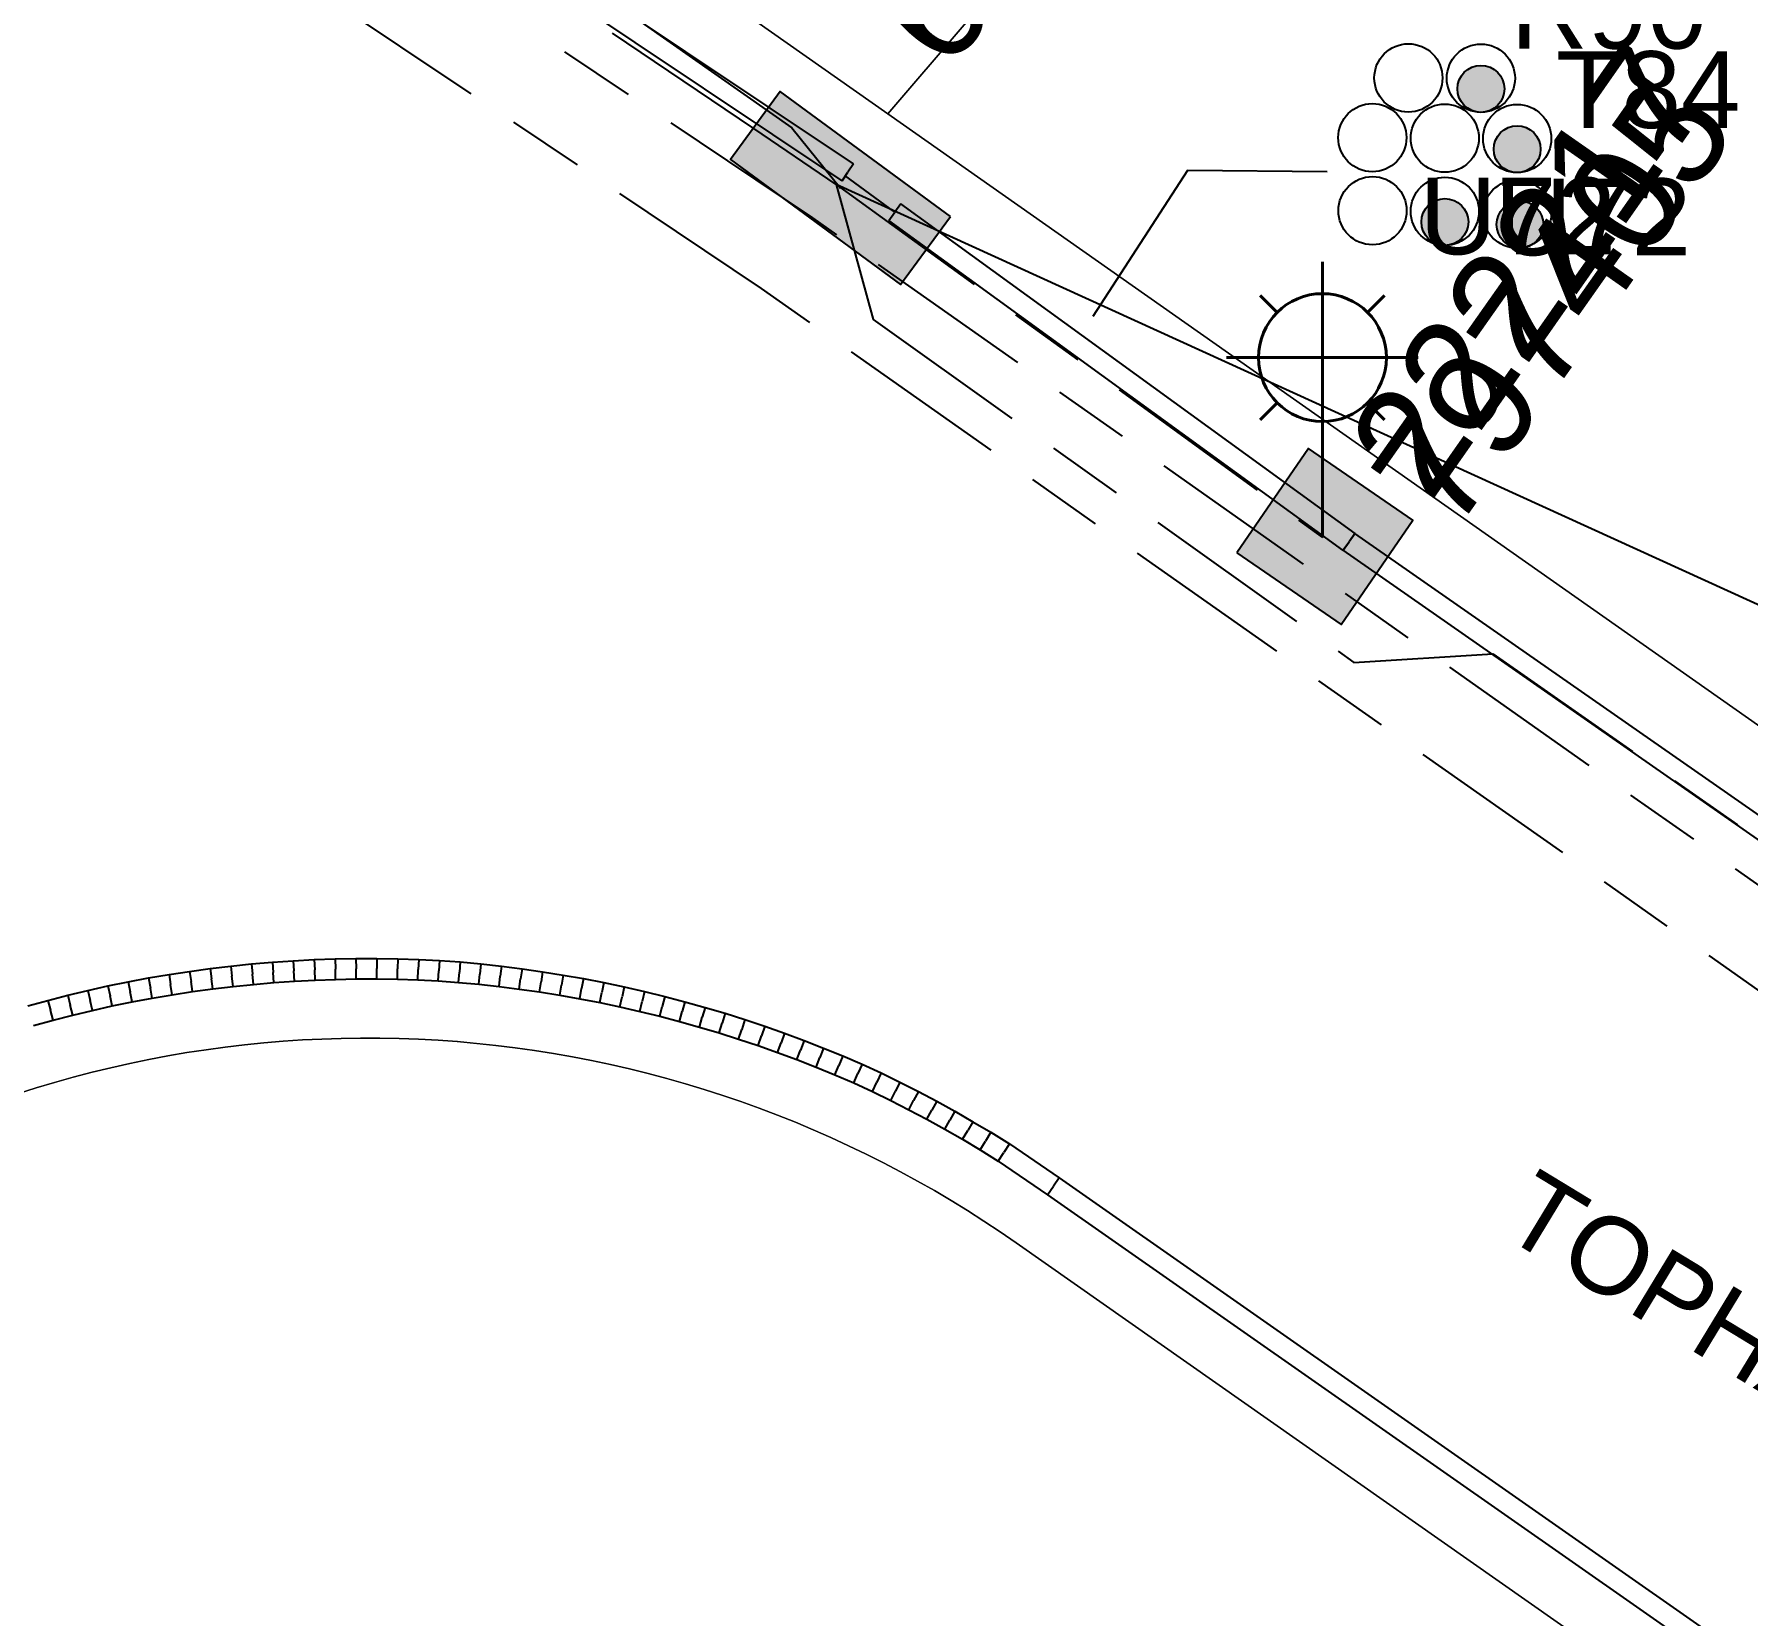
# Model space of a CAD drawing. Header units: metres. Extents: x 0 to 294317, y 0 to 6233398.
# Drawn here: x 292479.69 to 292519.89, y 6231729.89 to 6231766.98 of the extents above; entities that cross this region are included whole.
import ezdxf
from ezdxf import colors
from ezdxf.entities.mleader import LeaderData, LeaderLine
from ezdxf.enums import TextEntityAlignment as Align
from ezdxf.math import Vec2, Vec3

# ---------------------------------------------------------------- set-up
doc = ezdxf.new("R2010")
doc.units = ezdxf.units.M
doc.linetypes.add('Cable Exist UG', pattern=[8.2, 4, -1.2, 1.8, -1.2])
doc.layers.get('0').update_dxf_attribs({"color": 6})
for name, color, linetype in [('_User Miscellaneous1', 7, 'Continuous'), ('_User Miscellaneous2', 7, 'Continuous'), ('Duct_SP_EXT', 7, 'Continuous'), ('Equip_SP_SL_EXT', 7, 'Continuous'), ('Mains_HV_EXT', 7, 'Continuous'), ('Mains_LV_EXT', 7, 'Continuous'), ('Mains_LV_SL_EXT', 7, 'Continuous'), ('Services_SP_EXT', 7, 'Continuous'), ('SupportsUG_SP_LV_EXT', 7, 'Continuous'), ('SupportsUG_SP_LV_SL_EXT', 7, 'Continuous'), ('Trench_SP_EXT', 7, 'Continuous')]:
    doc.layers.add(name, color=color, linetype=linetype)
for name, color, linetype, lineweight in [('Cadastre Buildings_SP_EXT', 9, 'Continuous', 5), ('Cadastre Land Parcels_SP_EXT', 9, 'Continuous', 5), ('Cadastre Roads_SP_EXT', 9, 'Continuous', 5)]:
    doc.layers.add(name, color=color, linetype=linetype, lineweight=lineweight)
doc.styles.add('COLUMN_LABEL', font='arial.ttf')
doc.styles.add('iecARIAL', font='arial.ttf', dxfattribs={"height": 2})
doc.styles.add('POLE_LABEL', font='arial.ttf')
doc.styles.get("Standard").update_dxf_attribs({"font": 'arial.ttf'})
doc.linetypes.add('Cable E UG', pattern='A,6,-0.5,["E",Standard,S=1.7,R=0,X=0.5,Y=-1],-2.9', length=9.4)

# ---------------------------------------------------------------- blocks, each defined once
blk = doc.blocks.new('COLUMN_EXT')
blk.add_hatch(color=256).paths.add_polyline_path([(-1.485, 1.485), (-1.485, -1.485), (1.485, -1.485), (1.485, 1.485)])
blk.add_lwpolyline([(-1.485, -1.485), (1.485, -1.485), (1.485, 1.485), (-1.485, 1.485)], close=True)
for tag, height, style, flags, p in [('ASSET_NUM', 2.5, 'COLUMN_LABEL', 8, (2, 2)), ('STRUCTURE_PLANT_NUMBER', 0.2, 'POLE_LABEL', 9, (1.813, 0.031)), ('STREET_CODE', 0.2, 'COLUMN_LABEL', 9, (1.813, -0.2))]:
    blk.add_attdef(tag, text='', height=height, dxfattribs=dict(style=style, flags=flags)).set_placement(p, align=Align.MIDDLE_LEFT)
at = {"flags": 9}
for tag, p in [('COLUMN_TYPE', (1.813, -0.4)), ('OWNED_BY', (1.813, -0.6)), ('STATE', (1.813, -0.8)), ('USAGE', (1.813, -1)), ('LEGEND', (1.813, -1.2)), ('STREETNAME', (1.813, -1.6)), ('LOCATION', (1.813, -1.4)), ('SUBURB', (1.813, -1.8)), ('NOTES', (1.813, -2))]:
    blk.add_attdef(tag, text='', height=0.2, dxfattribs=at).set_placement(p, align=Align.MIDDLE_LEFT)
at = {"flags": 1}
blk.add_attdef('Z', (1.813, -2.351), '', height=0.2, dxfattribs=at)
blk = doc.blocks.new('PILLAR_EXT')
blk.add_hatch(color=256).paths.add_polyline_path([(-2.475, 0.99), (-2.475, -0.99), (2.475, -0.99), (2.475, 0.99)])
blk.add_lwpolyline([(-2.475, -0.99), (2.475, -0.99), (2.475, 0.99), (-2.475, 0.99)], close=True)
at = {"style": 'iecARIAL', "flags": 8}
blk.add_attdef('ASSET_NUM', (1.5, 3.5), '', height=2.5, dxfattribs=at)
for tag, p, flags in [('OWNED_BY', (0, -0.2), 9), ('STATE', (0, -0.4), 9), ('SUPPORT_TYPE', (0, -0.6), 9), ('USAGE', (0, -0.8), 9), ('LEGEND', (0, -1), 9), ('LOCATION', (0, -1.2), 9), ('NOTES', (0, -1.4), 9), ('STREETNAME', (0, -1.8), 9), ('PARENT', (0, -1.6), 9), ('SUBURB', (0, -2), 1)]:
    blk.add_attdef(tag, p, '', height=0.2, dxfattribs=dict(flags=flags))
blk = doc.blocks.new('DUCT_EXT')
blk.add_circle((0, 0.8), 0.8)
at = {"flags": 1}
blk.add_attdef('Z', (0, 0), '', height=0.2, dxfattribs=at)
at = {"flags": 9}
for tag, p in [('DUCT_CODE', (0, 0)), ('XSECT_TYPE', (0, -0.2)), ('FB_REFERENCE', (0, -0.4)), ('STATE', (0, -0.6)), ('NOTES', (0, -0.8))]:
    blk.add_attdef(tag, text='', height=0.2, dxfattribs=at).set_placement(p, align=Align.MIDDLE_LEFT)
blk = doc.blocks.new('SL_LANTERN_EXT')
at = {"lineweight": 40}
for p, q in [((0, 1.968), (0, 6.468)), ((-1.459, 5.676), (-1.061, 5.278)), ((1.458, 5.676), (1.06, 5.278)), ((-2.25, 4.218), (2.25, 4.218)), ((-1.459, 2.759), (-1.061, 3.157)), ((1.458, 2.759), (1.06, 3.157)), ((0, 0), (0, 2.721))]:
    blk.add_line(p, q, dxfattribs=at)
blk.add_circle((0, 4.218), 1.5, dxfattribs=at)
at = {"style": 'iecARIAL', "flags": 8}
blk.add_attdef('ASSET_NUM', (1.5, 1.5), '', height=2.5, dxfattribs=at)
for tag, p, height, flags in [('CONSTRUCTED_VOLTAGE', (0.981, -0.653), 0.2, 9), ('CONTROL_TYPE', (0.981, -0.853), 0.2, 9), ('LNUMBER', (2.181, -3.253), 2.5, 8), ('LANTERN_PURPOSE', (0.981, -1.053), 0.2, 9), ('LANTERN_TYPE', (0.981, -1.253), 0.2, 9), ('OPERATING_VOLTAGE', (0.981, -1.653), 0.2, 9), ('NO_PHASES', (0.981, -1.453), 0.2, 9), ('ORIENTATION', (0.981, -1.853), 0.2, 9), ('OWNED_BY', (0.981, -2.053), 0.2, 9), ('STATE', (0.981, -2.253), 0.2, 9), ('USAGE', (0.981, -2.453), 0.2, 9), ('CEXIST', (0.981, -2.653), 0.2, 9), ('CNEW', (0.981, -2.853), 0.2, 9), ('CNUMBER', (0.981, -3.053), 0.2, 9), ('CREMOVE', (0.981, -3.253), 0.2, 9), ('CREPLACE', (0.981, -3.453), 0.2, 9), ('LKINGHEIGHT', (0.981, -3.653), 0.2, 9), ('LBRACKET', (0.981, -3.853), 0.2, 9), ('LBRACKETVOCAB', (0.981, -4.053), 0.2, 9), ('LCATEGORY', (0.981, -4.253), 0.2, 9), ('LCHARGE1', (0.981, -4.453), 0.2, 9), ('LCHARGE1PERCENT', (0.981, -4.653), 0.2, 9), ('LCHARGE2', (0.981, -4.853), 0.2, 9), ('LCHARGE2PERCENT', (0.981, -5.053), 0.2, 9), ('LCHARGE3', (0.981, -5.253), 0.2, 9), ('LCHARGE3PERCENT', (0.981, -5.453), 0.2, 9), ('LEXIST', (0.981, -5.653), 0.2, 9), ('LLAMP', (0.981, -5.853), 0.2, 9), ('LLAMPVOCAB', (0.981, -6.053), 0.2, 9), ('LMAST', (0.981, -6.253), 0.2, 9), ('LMASTVOCAB', (0.981, -6.453), 0.2, 9), ('LNEW', (0.981, -6.653), 0.2, 9), ('LANTNUMBER', (0.981, -6.853), 0.2, 9), ('LOUTREACH', (0.981, -7.253), 0.2, 9), ('LOUTREACHVOCAB', (0.981, -7.453), 0.2, 9), ('LRATECODE', (0.981, -7.653), 0.2, 9), ('LREMOVE', (0.981, -7.853), 0.2, 9), ('LREPLACE', (0.981, -8.053), 0.2, 9), ('LTYPE', (0.981, -8.253), 0.2, 9), ('LTYPEVOCAB', (0.981, -8.453), 0.2, 9), ('LEGEND', (0.981, -8.653), 0.2, 9), ('LOCATION', (0.981, -8.853), 0.2, 9), ('STREETNAME', (0.981, -9.253), 0.2, 9), ('NOTES', (0.981, -9.053), 0.2, 9), ('SUBURB', (0.981, -9.453), 0.2, 1)]:
    blk.add_attdef(tag, p, '', height=height, dxfattribs=dict(flags=flags))
blk = doc.blocks.new('CABLE_LARGE_EXT')
h = blk.add_hatch(color=256)
edge = h.paths.add_edge_path()
edge.add_arc((0, 0.55), 0.55, 0, 360)
blk.add_circle((0, 0.55), 0.55)
at = {"flags": 1}
blk.add_attdef('Z', (0, 0), '', height=0.2, dxfattribs=at)
at = {"flags": 9}
for tag, p in [('COND_CODE', (0, 0)), ('STATE', (0, -0.4)), ('FB_REFERENCE', (0, -0.2)), ('XSECT_SIZE', (0, -0.6)), ('NOTES', (0, -0.8))]:
    blk.add_attdef(tag, text='', height=0.2, dxfattribs=at).set_placement(p, align=Align.MIDDLE_LEFT)

msp = doc.modelspace()

# ---------------------------------------------------------------- linework, layer by layer
at = {"layer": 'Cadastre Buildings_SP_EXT', "linetype": 'Continuous'}
msp.add_lwpolyline([(292574.516, 6231786.216), (292538.177, 6231809.95), (292499.713, 6231765.114), (292541.547, 6231735.731), (292574.516, 6231786.216)], close=True, dxfattribs=at)
at = {"layer": 'Cadastre Land Parcels_SP_EXT', "linetype": 'Continuous'}
for points in [[(292483.702, 6231776.358), (292499.713, 6231765.114), (292538.177, 6231809.95)], [(292528.034, 6231720.895), (292502.721, 6231738.634), (292502.346, 6231738.892), (292501.967, 6231739.143), (292501.584, 6231739.388), (292501.197, 6231739.626), (292500.805, 6231739.857), (292500.41, 6231740.082), (292500.011, 6231740.301), (292499.608, 6231740.511), (292499.202, 6231740.715), (292498.792, 6231740.912), (292498.379, 6231741.102), (292497.962, 6231741.286), (292497.543, 6231741.462), (292497.121, 6231741.63), (292496.696, 6231741.791), (292496.267, 6231741.945), (292495.838, 6231742.092), (292495.404, 6231742.231), (292494.969, 6231742.363), (292494.531, 6231742.487), (292494.092, 6231742.603), (292493.651, 6231742.713), (292493.207, 6231742.815), (292492.762, 6231742.908), (292492.317, 6231742.995), (292491.869, 6231743.074), (292491.419, 6231743.145), (292490.969, 6231743.208), (292490.518, 6231743.263), (292490.065, 6231743.311), (292489.613, 6231743.352), (292489.159, 6231743.383), (292488.704, 6231743.408), (292488.25, 6231743.424), (292487.796, 6231743.433), (292487.341, 6231743.434), (292486.886, 6231743.428), (292486.432, 6231743.413), (292485.978, 6231743.391), (292485.524, 6231743.36), (292485.071, 6231743.322), (292484.618, 6231743.277), (292484.167, 6231743.224), (292483.716, 6231743.162), (292483.267, 6231743.094), (292482.819, 6231743.017), (292482.372, 6231742.933), (292481.926, 6231742.841), (292481.483, 6231742.741), (292481.041, 6231742.634), (292480.601, 6231742.519), (292480.162, 6231742.397), (292479.727, 6231742.267), (292479.294, 6231742.13)]]:
    msp.add_lwpolyline(points, dxfattribs=at)
at = {"layer": 'Cadastre Roads_SP_EXT', "linetype": 'Continuous'}
for points in [[(292541.547, 6231735.731), (292499.713, 6231765.114), (292499.713, 6231765.114), (292483.702, 6231776.358)], [(292479.294, 6231742.13), (292479.727, 6231742.267), (292480.162, 6231742.397), (292480.601, 6231742.519), (292481.041, 6231742.634), (292481.483, 6231742.741), (292481.926, 6231742.84), (292482.372, 6231742.933), (292482.819, 6231743.017), (292483.267, 6231743.094), (292483.716, 6231743.162), (292484.167, 6231743.224), (292484.618, 6231743.277), (292485.071, 6231743.322), (292485.524, 6231743.36), (292485.978, 6231743.391), (292486.432, 6231743.413), (292486.886, 6231743.428), (292487.341, 6231743.434), (292487.795, 6231743.433), (292488.25, 6231743.424), (292488.704, 6231743.408), (292489.159, 6231743.383), (292489.612, 6231743.352), (292490.066, 6231743.311), (292490.518, 6231743.263), (292490.969, 6231743.208), (292491.419, 6231743.145), (292491.869, 6231743.074), (292492.317, 6231742.995), (292492.762, 6231742.908), (292493.207, 6231742.815), (292493.651, 6231742.713), (292494.092, 6231742.603), (292494.531, 6231742.487), (292494.969, 6231742.363), (292495.404, 6231742.231), (292495.838, 6231742.092), (292496.267, 6231741.945), (292496.696, 6231741.791), (292497.121, 6231741.63), (292497.543, 6231741.462), (292497.962, 6231741.286), (292498.379, 6231741.102), (292498.792, 6231740.912), (292499.202, 6231740.715), (292499.608, 6231740.512), (292500.011, 6231740.3), (292500.41, 6231740.083), (292500.805, 6231739.857), (292501.197, 6231739.626), (292501.584, 6231739.388), (292501.967, 6231739.143), (292502.346, 6231738.892), (292502.721, 6231738.634), (292528.034, 6231720.895)]]:
    msp.add_lwpolyline(points, dxfattribs=at)
at = {"layer": 'Duct_SP_EXT'}
for p, q in [((292498.909, 6231763.942), (292480.261, 6231776.4)), ((292498.642, 6231763.543), (292479.995, 6231776.001)), ((292498.909, 6231763.942), (292498.776, 6231763.742)), ((292498.642, 6231763.543), (292498.776, 6231763.742)), ((292499.736, 6231762.613), (292499.877, 6231762.808)), ((292500.018, 6231763.002), (292499.877, 6231762.808)), ((292510.675, 6231755.267), (292500.018, 6231763.002)), ((292510.393, 6231754.879), (292499.736, 6231762.613)), ((292510.393, 6231754.879), (292510.534, 6231755.073)), ((292510.397, 6231754.876), (292510.534, 6231755.073)), ((292510.671, 6231755.27), (292510.534, 6231755.073)), ((292510.675, 6231755.267), (292510.534, 6231755.073)), ((292560.031, 6231720.861), (292510.671, 6231755.27)), ((292559.756, 6231720.467), (292510.397, 6231754.876)), ((292482.847, 6231744.926), (292483.329, 6231745.001)), ((292483.329, 6231745.001), (292483.814, 6231745.066)), ((292483.329, 6231745.001), (292483.363, 6231744.763)), ((292483.814, 6231745.066), (292484.298, 6231745.124)), ((292483.814, 6231745.066), (292483.844, 6231744.828)), ((292484.298, 6231745.124), (292484.785, 6231745.174)), ((292484.298, 6231745.124), (292484.324, 6231744.885)), ((292484.785, 6231745.174), (292485.273, 6231745.216)), ((292484.785, 6231745.174), (292484.807, 6231744.935)), ((292485.273, 6231745.216), (292485.764, 6231745.25)), ((292485.273, 6231745.216), (292485.292, 6231744.977)), ((292485.31, 6231744.737), (292485.292, 6231744.977)), ((292485.764, 6231745.25), (292486.255, 6231745.275)), ((292485.764, 6231745.25), (292485.778, 6231745.01)), ((292485.792, 6231744.77), (292485.778, 6231745.01)), ((292486.255, 6231745.275), (292486.744, 6231745.292)), ((292486.255, 6231745.275), (292486.266, 6231745.035)), ((292486.276, 6231744.795), (292486.266, 6231745.035)), ((292486.744, 6231745.292), (292487.233, 6231745.302)), ((292486.744, 6231745.292), (292486.751, 6231745.052)), ((292486.757, 6231744.812), (292486.751, 6231745.052)), ((292487.233, 6231745.302), (292487.725, 6231745.304)), ((292487.233, 6231745.302), (292487.236, 6231745.062)), ((292487.239, 6231744.822), (292487.236, 6231745.062)), ((292487.722, 6231744.824), (292487.724, 6231745.064)), ((292487.725, 6231745.304), (292487.724, 6231745.064)), ((292487.725, 6231745.304), (292488.216, 6231745.297)), ((292488.205, 6231744.817), (292488.21, 6231745.057)), ((292488.216, 6231745.297), (292488.21, 6231745.057)), ((292488.216, 6231745.297), (292488.707, 6231745.28)), ((292488.686, 6231744.801), (292488.696, 6231745.041)), ((292488.707, 6231745.28), (292488.696, 6231745.041)), ((292488.707, 6231745.28), (292489.194, 6231745.255)), ((292489.165, 6231744.776), (292489.18, 6231745.015)), ((292489.194, 6231745.255), (292489.18, 6231745.015)), ((292489.194, 6231745.255), (292489.681, 6231745.22)), ((292489.642, 6231744.742), (292489.661, 6231744.981)), ((292489.681, 6231745.22), (292489.661, 6231744.981)), ((292489.681, 6231745.22), (292490.166, 6231745.176)), ((292490.166, 6231745.176), (292490.142, 6231744.937)), ((292490.166, 6231745.176), (292490.649, 6231745.123)), ((292490.649, 6231745.123), (292490.621, 6231744.885)), ((292490.649, 6231745.123), (292491.13, 6231745.062)), ((292491.13, 6231745.062), (292491.098, 6231744.824)), ((292491.13, 6231745.062), (292491.612, 6231744.993)), ((292491.612, 6231744.993), (292491.576, 6231744.756)), ((292491.612, 6231744.993), (292492.094, 6231744.915)), ((292480.941, 6231744.554), (292481.414, 6231744.659)), ((292481.414, 6231744.659), (292481.892, 6231744.756)), ((292481.414, 6231744.659), (292481.464, 6231744.424)), ((292481.892, 6231744.756), (292482.369, 6231744.845)), ((292481.892, 6231744.756), (292481.938, 6231744.521)), ((292482.369, 6231744.845), (292482.847, 6231744.926)), ((292482.369, 6231744.845), (292482.411, 6231744.609)), ((292482.453, 6231744.372), (292482.411, 6231744.609)), ((292482.847, 6231744.926), (292482.885, 6231744.689)), ((292482.924, 6231744.452), (292482.885, 6231744.689)), ((292483.398, 6231744.526), (292483.363, 6231744.763)), ((292483.398, 6231744.526), (292483.874, 6231744.59)), ((292483.874, 6231744.59), (292483.844, 6231744.828)), ((292483.874, 6231744.59), (292484.351, 6231744.647)), ((292484.351, 6231744.647), (292484.324, 6231744.885)), ((292484.351, 6231744.647), (292484.83, 6231744.696)), ((292484.83, 6231744.696), (292484.807, 6231744.935)), ((292484.83, 6231744.696), (292485.31, 6231744.737)), ((292485.31, 6231744.737), (292485.792, 6231744.77)), ((292485.792, 6231744.77), (292486.276, 6231744.795)), ((292486.276, 6231744.795), (292486.757, 6231744.812)), ((292486.757, 6231744.812), (292487.239, 6231744.822)), ((292487.239, 6231744.822), (292487.722, 6231744.824)), ((292487.722, 6231744.824), (292488.205, 6231744.817)), ((292488.205, 6231744.817), (292488.686, 6231744.801)), ((292488.686, 6231744.801), (292489.165, 6231744.776)), ((292489.165, 6231744.776), (292489.642, 6231744.742)), ((292489.642, 6231744.742), (292490.118, 6231744.698)), ((292490.118, 6231744.698), (292490.142, 6231744.937)), ((292490.118, 6231744.698), (292490.593, 6231744.646)), ((292490.593, 6231744.646), (292490.621, 6231744.885)), ((292490.593, 6231744.646), (292491.066, 6231744.586)), ((292491.066, 6231744.586), (292491.098, 6231744.824)), ((292491.066, 6231744.586), (292491.54, 6231744.519)), ((292491.54, 6231744.519), (292491.576, 6231744.756)), ((292492.014, 6231744.442), (292492.054, 6231744.679)), ((292492.094, 6231744.915), (292492.054, 6231744.679)), ((292492.094, 6231744.915), (292492.573, 6231744.831)), ((292492.485, 6231744.359), (292492.529, 6231744.595)), ((292492.573, 6231744.831), (292492.529, 6231744.595)), ((292492.573, 6231744.831), (292493.051, 6231744.738)), ((292493.051, 6231744.738), (292493.004, 6231744.502)), ((292493.051, 6231744.738), (292493.529, 6231744.637)), ((292493.529, 6231744.637), (292493.477, 6231744.403)), ((292493.529, 6231744.637), (292494.007, 6231744.528)), ((292479.531, 6231744.19), (292480.002, 6231744.32)), ((292480.002, 6231744.32), (292480.471, 6231744.441)), ((292480.002, 6231744.32), (292480.064, 6231744.088)), ((292480.471, 6231744.441), (292480.941, 6231744.554)), ((292480.471, 6231744.441), (292480.529, 6231744.208)), ((292480.587, 6231743.975), (292480.529, 6231744.208)), ((292480.941, 6231744.554), (292480.995, 6231744.32)), ((292481.049, 6231744.086), (292480.995, 6231744.32)), ((292481.049, 6231744.086), (292481.514, 6231744.189)), ((292481.514, 6231744.189), (292481.464, 6231744.424)), ((292481.514, 6231744.189), (292481.984, 6231744.285)), ((292481.984, 6231744.285), (292481.938, 6231744.521)), ((292481.984, 6231744.285), (292482.453, 6231744.372)), ((292482.453, 6231744.372), (292482.924, 6231744.452)), ((292482.924, 6231744.452), (292483.398, 6231744.526)), ((292491.54, 6231744.519), (292492.014, 6231744.442)), ((292492.014, 6231744.442), (292492.485, 6231744.359)), ((292492.485, 6231744.359), (292492.956, 6231744.267)), ((292492.956, 6231744.267), (292493.004, 6231744.502)), ((292492.956, 6231744.267), (292493.426, 6231744.168)), ((292493.426, 6231744.168), (292493.477, 6231744.403)), ((292493.896, 6231744.061), (292493.951, 6231744.295)), ((292494.007, 6231744.528), (292493.951, 6231744.295)), ((292494.007, 6231744.528), (292494.481, 6231744.412)), ((292494.362, 6231743.946), (292494.421, 6231744.179)), ((292494.481, 6231744.412), (292494.421, 6231744.179)), ((292494.481, 6231744.412), (292494.954, 6231744.288)), ((292494.954, 6231744.288), (292494.891, 6231744.056)), ((292494.954, 6231744.288), (292495.425, 6231744.155)), ((292479.664, 6231743.728), (292480.126, 6231743.856)), ((292480.126, 6231743.856), (292480.064, 6231744.088)), ((292480.126, 6231743.856), (292480.587, 6231743.975)), ((292480.587, 6231743.975), (292481.049, 6231744.086)), ((292493.426, 6231744.168), (292493.896, 6231744.061)), ((292493.896, 6231744.061), (292494.362, 6231743.946)), ((292494.362, 6231743.946), (292494.828, 6231743.824)), ((292494.828, 6231743.824), (292494.891, 6231744.056)), ((292494.828, 6231743.824), (292495.291, 6231743.694)), ((292495.291, 6231743.694), (292495.358, 6231743.925)), ((292495.425, 6231744.155), (292495.358, 6231743.925)), ((292495.425, 6231744.155), (292495.894, 6231744.016)), ((292495.754, 6231743.557), (292495.824, 6231743.786)), ((292495.894, 6231744.016), (292495.824, 6231743.786)), ((292495.894, 6231744.016), (292496.361, 6231743.868)), ((292496.361, 6231743.868), (292496.287, 6231743.64)), ((292496.361, 6231743.868), (292496.825, 6231743.714)), ((292495.291, 6231743.694), (292495.754, 6231743.557)), ((292495.754, 6231743.557), (292496.213, 6231743.412)), ((292496.213, 6231743.412), (292496.287, 6231743.64)), ((292496.213, 6231743.412), (292496.67, 6231743.26)), ((292496.67, 6231743.26), (292496.747, 6231743.487)), ((292496.825, 6231743.714), (292496.747, 6231743.487)), ((292496.825, 6231743.714), (292497.291, 6231743.551)), ((292497.291, 6231743.551), (292497.209, 6231743.326)), ((292497.291, 6231743.551), (292497.752, 6231743.379)), ((292497.752, 6231743.379), (292497.667, 6231743.155)), ((292497.752, 6231743.379), (292498.206, 6231743.202)), ((292496.67, 6231743.26), (292497.128, 6231743.1)), ((292497.128, 6231743.1), (292497.209, 6231743.326)), ((292497.128, 6231743.1), (292497.581, 6231742.931)), ((292497.581, 6231742.931), (292497.667, 6231743.155)), ((292498.028, 6231742.757), (292498.117, 6231742.979)), ((292498.206, 6231743.202), (292498.117, 6231742.979)), ((292498.206, 6231743.202), (292498.66, 6231743.016)), ((292498.66, 6231743.016), (292498.567, 6231742.795)), ((292498.66, 6231743.016), (292499.109, 6231742.821)), ((292497.581, 6231742.931), (292498.028, 6231742.757)), ((292498.028, 6231742.757), (292498.473, 6231742.574)), ((292498.473, 6231742.574), (292498.567, 6231742.795)), ((292498.473, 6231742.574), (292498.913, 6231742.383)), ((292498.913, 6231742.383), (292499.011, 6231742.602)), ((292499.109, 6231742.821), (292499.011, 6231742.602)), ((292499.109, 6231742.821), (292499.555, 6231742.617)), ((292499.555, 6231742.617), (292499.453, 6231742.4)), ((292499.555, 6231742.617), (292499.997, 6231742.403)), ((292498.913, 6231742.383), (292499.35, 6231742.183)), ((292499.35, 6231742.183), (292499.453, 6231742.4)), ((292499.35, 6231742.183), (292499.783, 6231741.973)), ((292499.783, 6231741.973), (292499.89, 6231742.188)), ((292499.997, 6231742.403), (292499.89, 6231742.188)), ((292499.997, 6231742.403), (292500.429, 6231742.182)), ((292500.429, 6231742.182), (292500.319, 6231741.969)), ((292500.429, 6231742.182), (292500.86, 6231741.954)), ((292499.783, 6231741.973), (292500.208, 6231741.756)), ((292500.208, 6231741.756), (292500.319, 6231741.969)), ((292500.86, 6231741.954), (292500.745, 6231741.743)), ((292500.86, 6231741.954), (292501.287, 6231741.718)), ((292500.208, 6231741.756), (292500.631, 6231741.532)), ((292500.631, 6231741.532), (292500.745, 6231741.743)), ((292500.631, 6231741.532), (292501.051, 6231741.3)), ((292501.051, 6231741.3), (292501.169, 6231741.509)), ((292501.287, 6231741.718), (292501.169, 6231741.509)), ((292501.287, 6231741.718), (292501.708, 6231741.475)), ((292501.708, 6231741.475), (292501.587, 6231741.268)), ((292501.708, 6231741.475), (292502.13, 6231741.225)), ((292501.051, 6231741.3), (292501.466, 6231741.061)), ((292501.466, 6231741.061), (292501.587, 6231741.268)), ((292501.466, 6231741.061), (292501.881, 6231740.815)), ((292501.881, 6231740.815), (292502.006, 6231741.02)), ((292502.13, 6231741.225), (292502.006, 6231741.02)), ((292502.13, 6231741.225), (292502.568, 6231740.954)), ((292502.568, 6231740.954), (292502.437, 6231740.753)), ((292502.568, 6231740.954), (292503.735, 6231740.157)), ((292501.881, 6231740.815), (292502.306, 6231740.552)), ((292502.306, 6231740.552), (292502.437, 6231740.753)), ((292502.306, 6231740.552), (292503.462, 6231739.762)), ((292503.735, 6231740.157), (292503.598, 6231739.96)), ((292503.735, 6231740.157), (292578.839, 6231687.644)), ((292503.462, 6231739.762), (292503.598, 6231739.96)), ((292503.462, 6231739.762), (292578.405, 6231687.362))]:
    msp.add_line(p, q, dxfattribs=at)
msp.add_lwpolyline([(292510.019, 6231763.754), (292506.745, 6231763.783), (292504.527, 6231760.358)], dxfattribs=at)
at = {"layer": 'Mains_HV_EXT', "linetype": 'Cable E UG'}
msp.add_lwpolyline([(292414.203, 6231888.453), (292514.102, 6231823.263), (292481.013, 6231776.165), (292481.013, 6231776.165), (292481.344, 6231775.983), (292481.657, 6231775.804), (292481.964, 6231775.619), (292482.269, 6231775.426), (292482.57, 6231775.229), (292482.873, 6231775.021), (292497.464, 6231764.781), (292498.601, 6231763.373)], dxfattribs=at)
at = {"layer": 'Mains_HV_EXT', "linetype": 'Cable Exist UG'}
msp.add_lwpolyline([(292561.376, 6231715.687), (292538.527, 6231731.633), (292538.527, 6231731.633), (292535.667, 6231733.632), (292535.667, 6231733.632), (292496.748, 6231761.017), (292478.584, 6231773.202), (292478.584, 6231773.202, 0.445045), (292458.622, 6231765.962), (292458.622, 6231765.962), (292456.628, 6231767.072), (292456.628, 6231767.072), (292394.508, 6231813.161), (292387.17, 6231818.38), (292381.788, 6231810.997), (292380.107, 6231810.209)], format="xyb", dxfattribs=at)
msp.add_lwpolyline([(292568.395, 6231722.381), (292566.705, 6231723.245), (292562.505, 6231717.289), (292559.731, 6231719.198), (292559.731, 6231719.198), (292539.705, 6231733.268), (292536.275, 6231735.653), (292536.275, 6231735.653), (292497.951, 6231762.672), (292479.707, 6231774.898)], dxfattribs=at)
at = {"layer": 'Mains_LV_EXT', "linetype": 'Cable Exist UG'}
msp.add_lwpolyline([(292498.504, 6231763.456), (292499.369, 6231760.289), (292510.65, 6231752.243), (292513.912, 6231752.449), (292531.039, 6231740.465), (292561.5, 6231719.183), (292568.395, 6231722.381)], dxfattribs=at)
at = {"layer": 'Mains_LV_SL_EXT', "linetype": 'Cable Exist UG'}
msp.add_lwpolyline([(292498.504, 6231763.456), (292496.573, 6231764.769), (292496.573, 6231764.769), (292479.967, 6231775.946), (292479.967, 6231775.946, 0.309456), (292460.67, 6231773.786), (292460.67, 6231773.786), (292458.564, 6231771.388)], format="xyb", dxfattribs=at)
msp.add_lwpolyline([(292498.504, 6231763.456), (292509.91, 6231755.177)], dxfattribs=at)
at = {"layer": 'Services_SP_EXT'}
msp.add_lwpolyline([(292522.076, 6231752.713), (292498.504, 6231763.456)], dxfattribs=at)
at = {"layer": 'Trench_SP_EXT', "linetype": 'Cable Exist UG'}
msp.add_lwpolyline([(292499.877, 6231762.808), (292498.705, 6231763.668)], dxfattribs=at)

# ---------------------------------------------------------------- block references
at = {"layer": 'Duct_SP_EXT'}
for name, p in [('DUCT_EXT', (292511.928, 6231765.155)), ('DUCT_EXT', (292513.629, 6231765.148)), ('CABLE_LARGE_EXT', (292513.629, 6231765.148)), ('DUCT_EXT', (292511.081, 6231763.754)), ('DUCT_EXT', (292512.781, 6231763.742)), ('DUCT_EXT', (292514.479, 6231763.733)), ('CABLE_LARGE_EXT', (292514.479, 6231763.733)), ('DUCT_EXT', (292511.086, 6231762.041)), ('DUCT_EXT', (292512.784, 6231762.026)), ('DUCT_EXT', (292514.478, 6231761.964)), ('CABLE_LARGE_EXT', (292512.784, 6231762.026)), ('CABLE_LARGE_EXT', (292514.547, 6231761.968))]:
    msp.add_blockref(name, p, dxfattribs=at)
at = {"layer": 'Equip_SP_SL_EXT'}
ref = msp.add_blockref('SL_LANTERN_EXT', (292509.91, 6231755.177), dxfattribs=at)
ref.add_attrib('ASSET_NUM', '222217', dxfattribs={"layer": '0', "height": 2.5, "rotation": 55.0493, "style": 'iecARIAL'}).set_placement((292511.41, 6231756.677), align=Align.MIDDLE_LEFT)
at = {"layer": 'SupportsUG_SP_LV_EXT'}
ref = msp.add_blockref('PILLAR_EXT', (292498.601, 6231763.373), dxfattribs=dict(at, rotation=143.7429917998932))
ref.add_attrib('ASSET_NUM', '63449', dxfattribs={"layer": '0', "height": 2.5, "rotation": 48.8487, "style": 'iecARIAL'}).set_placement((292500.101, 6231766.873), align=Align.MIDDLE_LEFT)
at = {"layer": 'SupportsUG_SP_LV_SL_EXT'}
ref = msp.add_blockref('COLUMN_EXT', (292509.966, 6231755.198), dxfattribs=dict(at, rotation=325.5408123254927))
ref.add_attrib('ASSET_NUM', '797405', dxfattribs={"layer": '0', "height": 2.5, "rotation": 54.8559, "style": 'COLUMN_LABEL'}).set_placement((292511.966, 6231755.948), align=Align.MIDDLE_LEFT)

# ---------------------------------------------------------------- texts
at = {"layer": '_User Miscellaneous2'}
for s, p in [('R90', (292514.321, 6231766.643)), ('T84', (292515.39, 6231764.781)), ('U72', (292512.185, 6231761.818)), ('U72', (292513.95, 6231761.796))]:
    msp.add_text(s, height=1.8, dxfattribs=at).set_placement(p)
at = {"layer": 'Cadastre Roads_SP_EXT'}
msp.add_text('TOPHAM RD', height=1.8, rotation=328.7284, dxfattribs=at).set_placement((292514.03, 6231738.867))

# ---------------------------------------------------------------- next in the draw order: leaders
at = {"layer": '_User Miscellaneous1'}
ml = msp.add_multileader_mtext('Standard', dxfattribs=at)
ml.set_content('LOT 435 \\PDP 1129749', color=256)
ml.set_leader_properties()
ml.build(insert=Vec2(0, 0))
ml.multileader.update_dxf_attribs({"has_text_frame": 1})
ctx = ml.context
ctx.base_point, ctx.char_height, ctx.plane_origin = Vec3(293228.994, 6231985.116), 3.5, Vec3(293181.966, 6231992.79)
ctx.text_align_type = 1
notes = []
notes.append((ctx, [(0, (0, 0, 0), (0, 0), (1, 0), 1, [])]))
ctx.mtext.insert, ctx.mtext.width, ctx.mtext.defined_height, ctx.mtext.alignment, ctx.mtext.flow_direction = Vec3(293246.19, 6231987.15), 36.83646, 7.886, 2, 5
ctx.mtext.has_bg_fill, ctx.mtext.bg_color, ctx.mtext.bg_scale_factor, ctx.mtext.bg_transparency, ctx.mtext.use_window_bg_color = 1, -1023410177, 1.5, 0, 0
for ctx, leaders in notes:
    for number, flags, end, landing, length, lines in leaders:
        leader = LeaderData()
        leader.index, (leader.has_last_leader_line, leader.has_dogleg_vector, leader.attachment_direction) = number, flags
        leader.last_leader_point, leader.dogleg_vector, leader.dogleg_length = Vec3(end), Vec3(landing), length
        for number, points, colour, breaks in lines:
            line = LeaderLine()
            line.index, line.vertices, line.color, line.breaks = number, Vec3.list(points), colors.encode_raw_color(colour), breaks
            leader.lines.append(line)
        ctx.leaders.append(leader)

doc.saveas('drawing.dxf')
